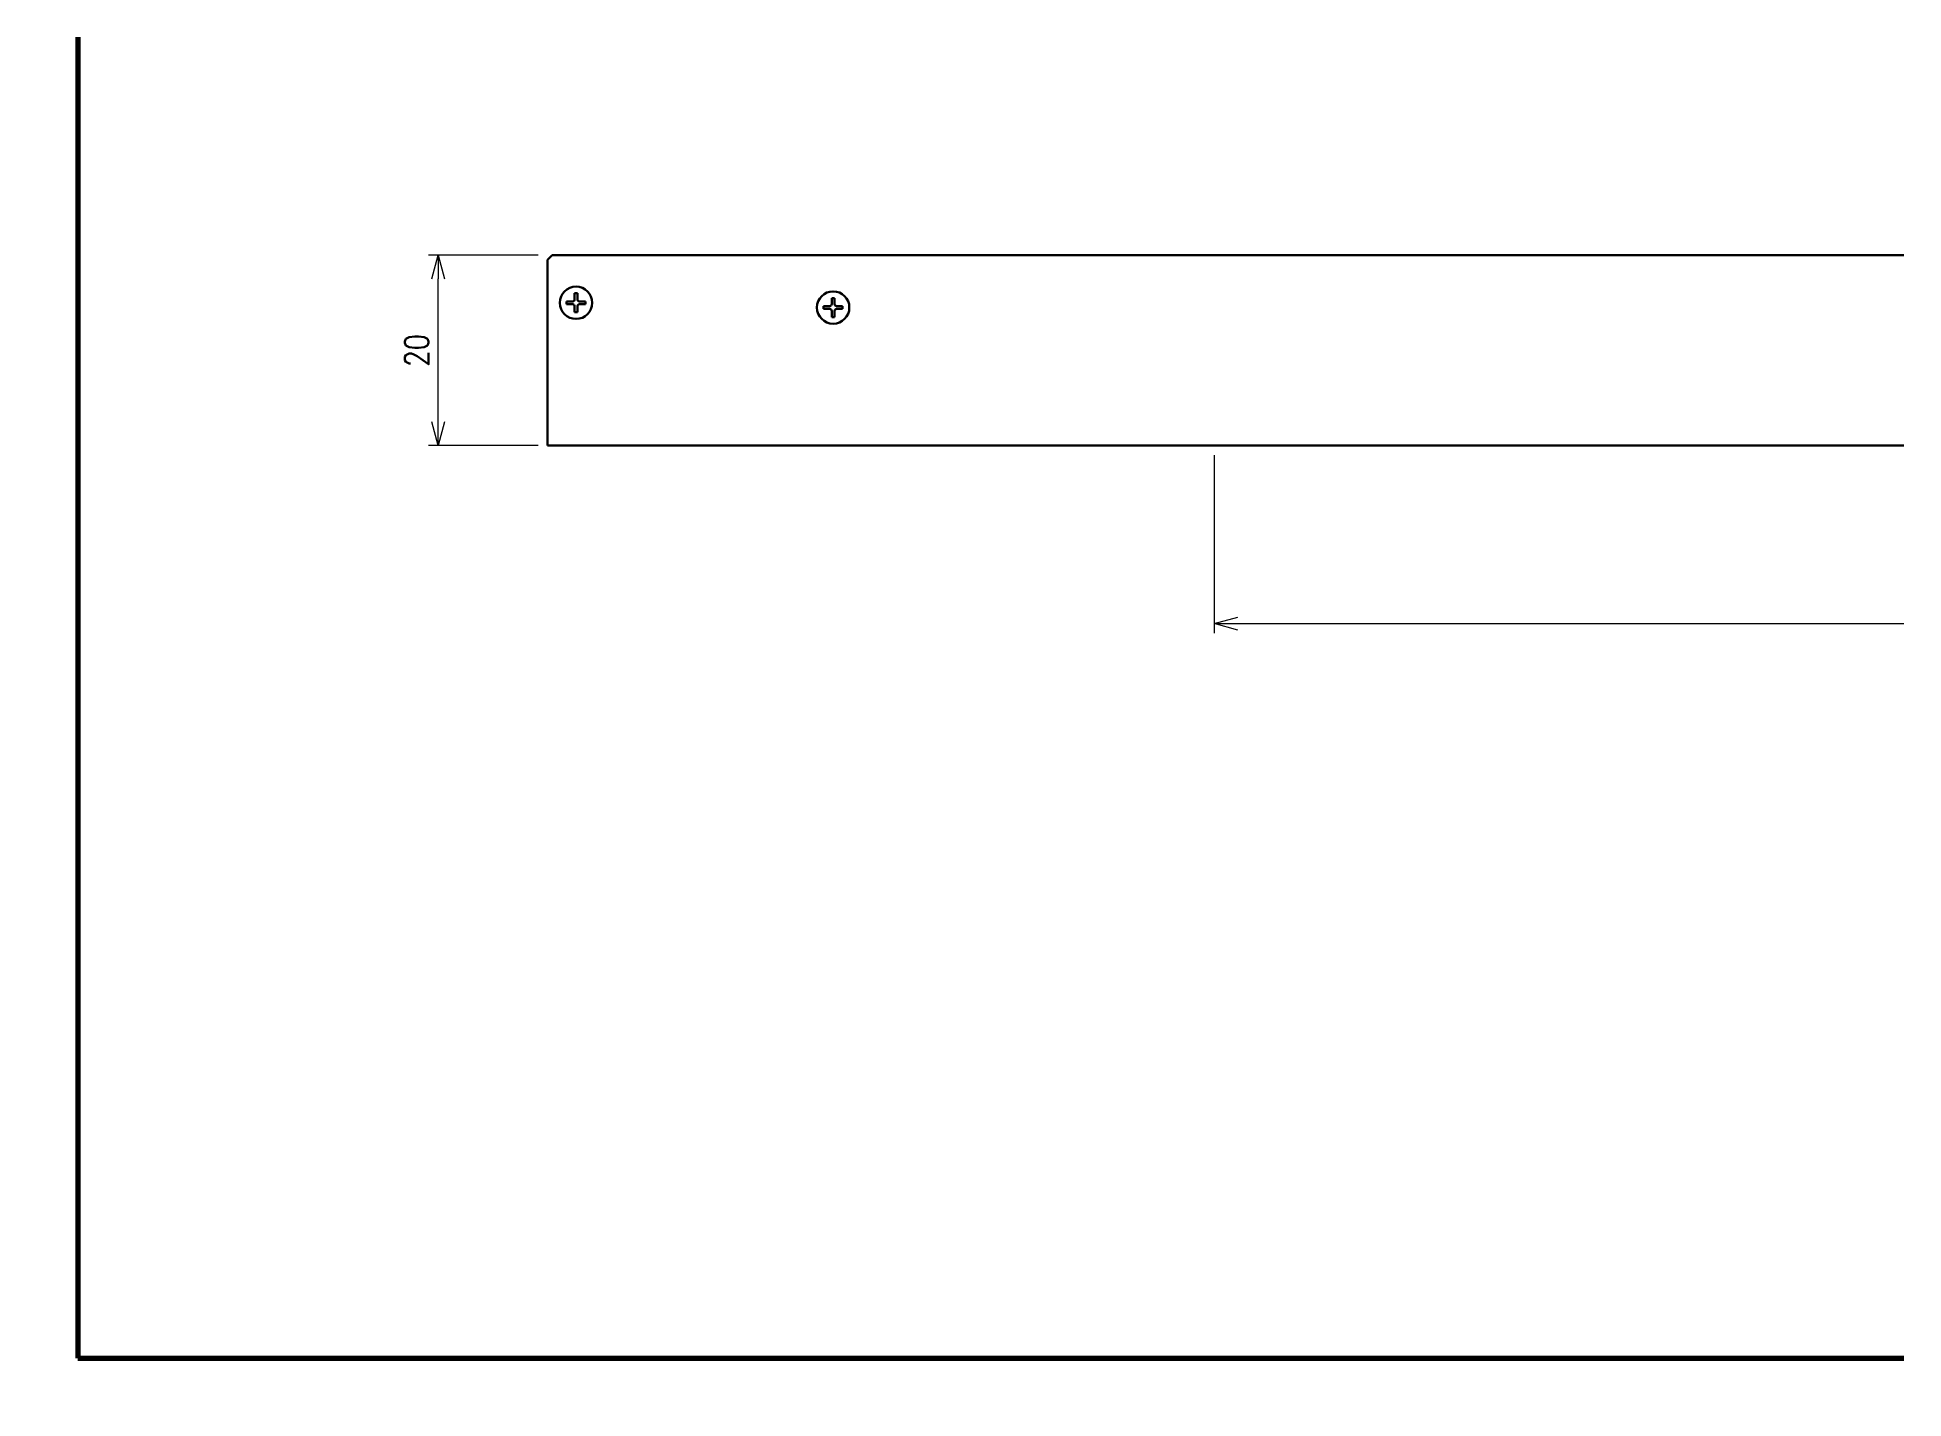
# Paper-space layout 'A3_2_1' of a CAD drawing. Header units: millimetres. Extents: x 0 to 392, y 0 to 286.
# The model-space entities are those that its viewports show. They can reach past a viewport. Long polylines and large blocks are cut down to what shows.
import ezdxf

# ---------------------------------------------------------------- set-up
doc = ezdxf.new("R2010")
doc.units = ezdxf.units.MM
doc.layers.get('0').update_dxf_attribs({"lineweight": 30})
doc.layers.get('Defpoints').update_dxf_attribs({"lineweight": 9})
for name, color, linetype, lineweight in [('2KD_寸法１', 7, 'Continuous', 15), ('AUX', 7, 'Continuous', 40), ('PINOFF', 6, 'Continuous', 9)]:
    doc.layers.add(name, color=color, linetype=linetype, lineweight=lineweight)
doc.layers.get('PINOFF').freeze()
doc.styles.get("Standard").update_dxf_attribs({"font": 'simplex.shx', "width": 0.8, "bigfont": 'extfont.shx'})
doc.dimstyles.new('KD-STD', dxfattribs={"dimscale": 0, "dimtxt": 2.5, "dimasz": 2.5, "dimexe": 1, "dimexo": 1, "dimgap": 1, "dimtad": 1, "dimdsep": 46, "dimtxsty": 'Standard', "dimblk": 'OPEN30', "dimcen": 0, "dimadec": 0, "dimazin": 0, "dimtfac": 1, "dimtmove": 0, "dimatfit": 3, "dimldrblk": 'OPEN30', "dimfxl": 1, "dimtfill": 1, "dimtolj": 1, "dimtzin": 0, "dimlwd": 15, "dimlwe": 15, "dimarcsym": 0})

# ---------------------------------------------------------------- blocks, each defined once
blk = doc.blocks.new('_Open30')
at = {"lineweight": -2}
for p, q in [((-1, 0.268), (0, 0)), ((0, 0), (-1, -0.268)), ((0, 0), (-1, 0))]:
    blk.add_line(p, q, dxfattribs=at)
blk = doc.blocks.new('*D50')
at = {"layer": '2KD_寸法１', "color": 0, "lineweight": 15, "ltscale": 0.5}
for p, q in [((52.33, 119.87), (40.84, 119.87)), ((41.84, 102.37), (41.84, 117.37)), ((52.33, 99.87), (40.84, 99.87))]:
    blk.add_line(p, q, dxfattribs=at)
at = {"layer": 'Defpoints', "color": 0, "ltscale": 0.5}
for p in [(41.84, 119.87), (53.33, 119.87), (53.33, 99.87)]:
    blk.add_point(p, dxfattribs=at)
at = {"layer": '2KD_寸法１', "color": 0, "lineweight": 15, "ltscale": 0.5, "xscale": 2.5, "yscale": 2.5, "zscale": 2.5}
for p, rotation in [((41.84, 119.87), 90), ((41.84, 99.87), 270)]:
    blk.add_blockref('_Open30', p, dxfattribs=dict(at, rotation=rotation))
at = {"layer": '2KD_寸法１', "color": 0, "ltscale": 0.5, "insert": (39.59, 109.87), "char_height": 2.5, "attachment_point": 5, "rotation": 90, "bg_fill": 3, "box_fill_scale": 1.1, "bg_fill_color": 9, "bg_fill_true_color": 13158600, "bg_fill_transparency": 4391298}
blk.add_mtext('\\A1;20', dxfattribs=at)
blk = doc.blocks.new('*D51')
at = {"layer": '2KD_寸法１', "color": 0, "lineweight": 15, "ltscale": 0.5}
for p, q in [((123.33, 98.87), (123.33, 80.16)), ((283.33, 98.87), (283.33, 80.16)), ((125.83, 81.16), (280.83, 81.16))]:
    blk.add_line(p, q, dxfattribs=at)
at = {"layer": 'Defpoints', "color": 0, "ltscale": 0.5}
for p in [(123.33, 99.87), (283.33, 99.87), (283.33, 81.16)]:
    blk.add_point(p, dxfattribs=at)
at = {"layer": '2KD_寸法１', "color": 0, "lineweight": 15, "ltscale": 0.5, "xscale": 2.5, "yscale": 2.5, "zscale": 2.5, "rotation": 180}
blk.add_blockref('_Open30', (123.33, 81.16), dxfattribs=at)
at = {"layer": '2KD_寸法１', "color": 0, "lineweight": 15, "ltscale": 0.5, "xscale": 2.5, "yscale": 2.5, "zscale": 2.5}
blk.add_blockref('_Open30', (283.33, 81.16), dxfattribs=at)
at = {"layer": '2KD_寸法１', "color": 0, "ltscale": 0.5, "insert": (203.33, 83.41), "char_height": 2.5, "attachment_point": 5, "bg_fill": 3, "box_fill_scale": 1.1, "bg_fill_color": 9, "bg_fill_true_color": 13158600, "bg_fill_transparency": 4391214}
blk.add_mtext('\\A1;160', dxfattribs=at)
blk = doc.blocks.new('A$C02772D17')
for p, q in [((1.55, 2.7), (1.55, 2.05)), ((1.85, 2.7), (1.55, 2.7)), ((1.85, 2.7), (1.85, 2.05)), ((1.35, 1.85), (0.7, 1.85)), ((0.7, 1.85), (0.7, 1.55)), ((1.35, 1.55), (0.7, 1.55)), ((1.55, 1.35), (1.55, 0.7)), ((1.85, 0.7), (1.55, 0.7)), ((1.85, 1.35), (1.85, 0.7)), ((2.7, 1.85), (2.05, 1.85)), ((2.7, 1.55), (2.05, 1.55)), ((2.7, 1.85), (2.7, 1.55))]:
    blk.add_line(p, q)
blk.add_circle((1.7, 1.7), 1.7)
for centre, start, end in [((1.35, 2.05), 269.9682, 0), ((2.05, 2.05), 179.9682, 270), ((1.35, 1.35), 359.9682, 90), ((2.05, 1.35), 89.9682, 180)]:
    blk.add_arc(centre, 0.2, start, end)
blk = doc.blocks.new('A$C137778F3')
for p, q in [((0.5, 20), (0, 19.5)), ((299.5, 20), (0.5, 20)), ((0, 19.5), (0, 0)), ((0, 0), (300, 0))]:
    blk.add_line(p, q)
for p in [(1.3, 13.3), (28.3, 12.8)]:
    blk.add_blockref('A$C02772D17', p)

msp = doc.modelspace()

# ---------------------------------------------------------------- linework, layer by layer
at = {"layer": 'AUX', "lineweight": 70}
msp.add_lwpolyline([(4, 4), (387, 4), (387, 281), (4, 281)], close=True, dxfattribs=at)

# ---------------------------------------------------------------- next in the draw order: dimensions: what is measured, and where the dimension line sits
at = {"layer": '2KD_寸法１', "ltscale": 0.5}
dim = msp.add_linear_dim(base=(41.842, 119.865), p1=(53.325, 99.865), p2=(53.325, 119.865), angle=90, dimstyle='KD-STD', override={"dimscale": 1, "dimtix": 0, "dimtofl": 1, "dimtmove": 0, "dimatfit": 3}, dxfattribs=at)
dim.commit()
dim.dimension.update_dxf_attribs({"geometry": '*D50', "text_midpoint": (39.592, 109.865)})
dim = msp.add_linear_dim(base=(283.325, 81.161), p1=(123.325, 99.865), p2=(283.325, 99.865), dimstyle='KD-STD', override={"dimscale": 1, "dimtix": 0, "dimtofl": 1, "dimtmove": 0, "dimatfit": 3}, dxfattribs=at)
dim.commit()
dim.dimension.update_dxf_attribs({"geometry": '*D51', "text_midpoint": (203.325, 83.411)})

# ---------------------------------------------------------------- next in the draw order: block references
msp.add_blockref('A$C137778F3', (53.325, 99.865))

psp = doc.layouts.new('A3_2_1')

# ---------------------------------------------------------------- viewports
at = {"layer": 'PINOFF', "color": 7, "lineweight": 0}
psp.add_viewport(center=(195.5, 142.5), size=(392, 286), view_center_point=(97.75, 71.25), view_height=143.00001, dxfattribs=at)

doc.saveas('drawing.dxf')
